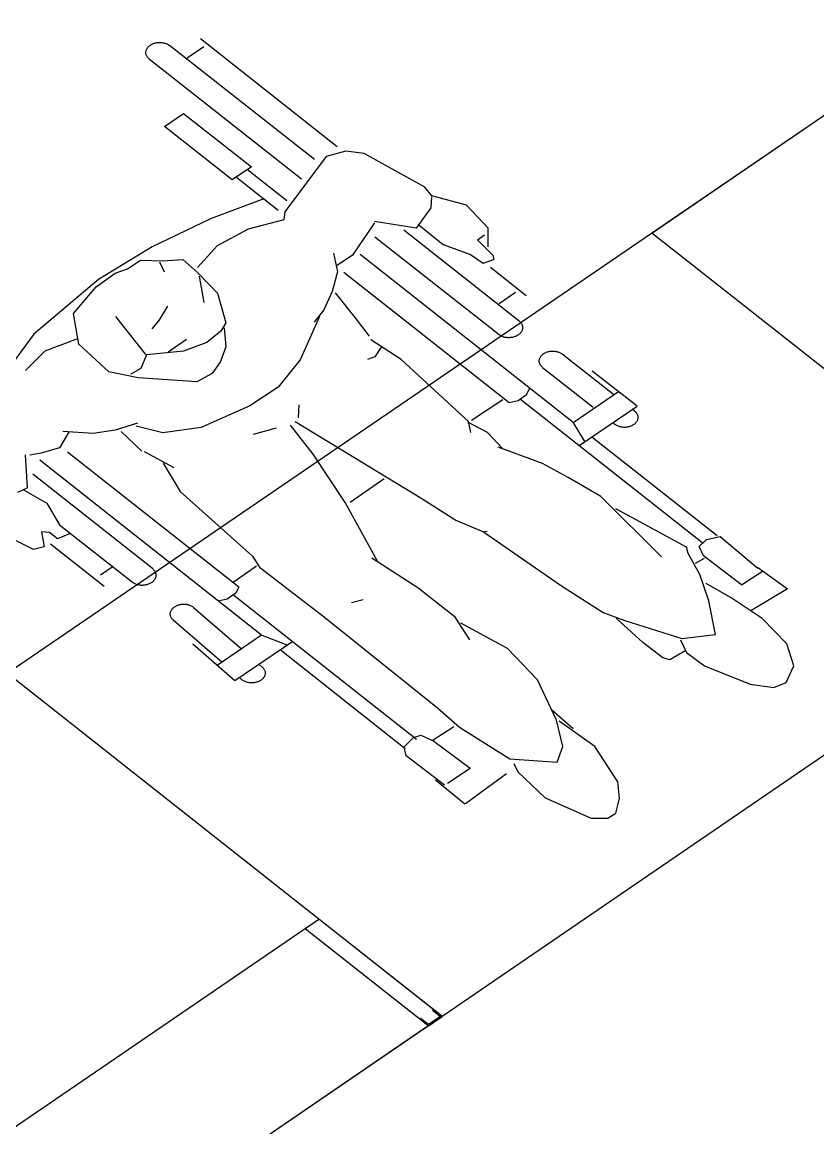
# Model space of a CAD drawing. Extents: x -68 to 264, y 51 to 115.
# Drawn here: x -27.215 to -26.235, y 78.304 to 79.666 of the extents above; entities that cross this region are included whole.
import ezdxf

# ---------------------------------------------------------------- set-up
doc = ezdxf.new("R2010")
doc.units = 0
doc.layers.get('0').update_dxf_attribs({"linetype": 'CONTINUOUS'})

msp = doc.modelspace()

# ---------------------------------------------------------------- linework, layer by layer
for p, q in [((-27.8507, 78.4421), (-25.8245, 79.827)), ((-26.44, 79.4063), (-25.8245, 79.827)), ((-26.8273, 79.5127), (-26.9956, 79.6454)), ((-27.0626, 79.6306), (-27.0624, 79.6314)), ((-27.0624, 79.6314), (-27.0621, 79.6321)), ((-27.0621, 79.6321), (-27.0618, 79.6329)), ((-27.0618, 79.6329), (-27.0614, 79.6336)), ((-27.0614, 79.6336), (-27.0609, 79.6343)), ((-27.0609, 79.6343), (-27.0604, 79.635)), ((-27.0604, 79.635), (-27.0598, 79.6357)), ((-27.0598, 79.6357), (-27.0592, 79.6363)), ((-27.0592, 79.6363), (-27.0585, 79.6369)), ((-27.0585, 79.6369), (-27.0577, 79.6375)), ((-27.0577, 79.6375), (-27.0569, 79.638)), ((-27.0569, 79.638), (-27.0561, 79.6385)), ((-27.0561, 79.6385), (-27.0552, 79.639)), ((-27.0552, 79.639), (-27.0543, 79.6394)), ((-27.0543, 79.6394), (-27.0534, 79.6398)), ((-27.0534, 79.6398), (-27.0524, 79.6401)), ((-27.0524, 79.6401), (-27.0514, 79.6404)), ((-27.0514, 79.6404), (-27.0504, 79.6407)), ((-27.0504, 79.6407), (-27.0493, 79.6409)), ((-27.0493, 79.6409), (-27.0483, 79.641)), ((-27.0483, 79.641), (-27.0472, 79.6411)), ((-27.0472, 79.6411), (-27.0462, 79.6411)), ((-27.0462, 79.6411), (-27.0451, 79.6411)), ((-27.0451, 79.6411), (-27.044, 79.6411)), ((-27.044, 79.6411), (-27.043, 79.641)), ((-27.043, 79.641), (-27.042, 79.6408)), ((-27.042, 79.6408), (-27.0409, 79.6406)), ((-27.0409, 79.6406), (-27.0399, 79.6404)), ((-27.0399, 79.6404), (-27.039, 79.6401)), ((-27.039, 79.6401), (-27.038, 79.6397)), ((-27.038, 79.6397), (-27.0371, 79.6393)), ((-27.0371, 79.6393), (-27.0362, 79.6389)), ((-27.0362, 79.6389), (-27.0354, 79.6384)), ((-27.0354, 79.6384), (-27.0346, 79.6379)), ((-27.0346, 79.6379), (-27.0339, 79.6374)), ((-26.8554, 79.4967), (-27.0339, 79.6374)), ((-26.9915, 79.6357), (-27.0119, 79.6218)), ((-27.0628, 79.6291), (-27.0627, 79.6298)), ((-27.0628, 79.6283), (-27.0628, 79.6291)), ((-27.0627, 79.6275), (-27.0628, 79.6283)), ((-27.0627, 79.6298), (-27.0626, 79.6306)), ((-27.0626, 79.6267), (-27.0627, 79.6275)), ((-27.0624, 79.626), (-27.0626, 79.6267)), ((-27.0621, 79.6252), (-27.0624, 79.626)), ((-27.0618, 79.6245), (-27.0621, 79.6252)), ((-27.0614, 79.6238), (-27.0618, 79.6245)), ((-27.0609, 79.6231), (-27.0614, 79.6238)), ((-27.0604, 79.6224), (-27.0609, 79.6231)), ((-27.0598, 79.6218), (-27.0604, 79.6224)), ((-27.0592, 79.6211), (-27.0598, 79.6218)), ((-27.0585, 79.6206), (-27.0592, 79.6211)), ((-27.0585, 79.6206), (-26.8714, 79.473)), ((-27.04, 79.5375), (-27.0163, 79.5537)), ((-27.0163, 79.5537), (-26.9329, 79.4879)), ((-26.9566, 79.4717), (-27.04, 79.5375)), ((-26.8408, 79.5006), (-26.8918, 79.4324)), ((-26.8165, 79.5073), (-26.8408, 79.5006)), ((-26.794, 79.5043), (-26.8165, 79.5073)), ((-26.7194, 79.4628), (-26.794, 79.5043)), ((-26.9329, 79.4879), (-26.9566, 79.4717)), ((-26.9377, 79.4846), (-26.8892, 79.4463)), ((-26.951, 79.4748), (-26.8998, 79.4343)), ((-26.7106, 79.4523), (-26.7194, 79.4628)), ((-26.9177, 79.4484), (-26.9834, 79.4238)), ((-26.7112, 79.4511), (-26.7118, 79.4374)), ((-26.668, 79.4408), (-26.7106, 79.4523)), ((-26.6412, 79.4124), (-26.668, 79.4408)), ((-26.8918, 79.4324), (-26.8928, 79.4225)), ((-26.7118, 79.4374), (-26.7302, 79.4124)), ((-26.9834, 79.4238), (-27.055, 79.3893)), ((-26.8928, 79.4225), (-26.937, 79.4112)), ((-26.7814, 79.419), (-26.8083, 79.379)), ((-26.7302, 79.4124), (-26.7815, 79.4206)), ((-26.7265, 79.4161), (-26.6969, 79.392)), ((-25.2889, 79.4053), (-27.3153, 78.0188)), ((-26.937, 79.4112), (-26.9749, 79.3904)), ((-26.7809, 79.4016), (-26.6279, 79.2811)), ((-26.6033, 79.2979), (-26.7453, 79.4099)), ((-26.6547, 79.3978), (-26.646, 79.4041)), ((-26.6412, 79.3891), (-26.6412, 79.4124)), ((-25.9044, 78.9842), (-26.44, 79.4063)), ((-27.055, 79.3893), (-27.121, 79.3489)), ((-26.9749, 79.3904), (-26.9992, 79.3637)), ((-26.6969, 79.392), (-26.6632, 79.3797)), ((-26.6355, 79.3792), (-26.6547, 79.3978)), ((-27.0854, 79.3624), (-27.0693, 79.373)), ((-27.0693, 79.373), (-27.0418, 79.3721)), ((-27.0418, 79.3721), (-27.0171, 79.3736)), ((-27.0171, 79.3736), (-26.9987, 79.3571)), ((-26.8317, 79.3814), (-26.8269, 79.3587)), ((-26.8083, 79.379), (-26.8273, 79.3661)), ((-26.5368, 79.1729), (-26.799, 79.3797)), ((-26.6632, 79.3797), (-26.6477, 79.3692)), ((-26.6477, 79.3692), (-26.6346, 79.3735)), ((-26.6355, 79.3792), (-26.6346, 79.3735)), ((-27.1005, 79.3569), (-27.0854, 79.3624)), ((-27.0461, 79.3708), (-27.0403, 79.3584)), ((-26.8269, 79.3587), (-26.8335, 79.3343)), ((-26.5945, 79.3291), (-26.6387, 79.364)), ((-27.121, 79.3489), (-27.2006, 79.2818)), ((-27.1239, 79.3401), (-27.1005, 79.3569)), ((-26.9987, 79.3571), (-26.9746, 79.3323)), ((-26.9909, 79.3208), (-26.9969, 79.3533)), ((-26.8189, 79.358), (-26.6156, 79.1977)), ((-27.1519, 79.3071), (-27.1239, 79.3401)), ((-26.9746, 79.3323), (-26.9644, 79.2958)), ((-26.8335, 79.3343), (-26.8436, 79.3115)), ((-26.8033, 79.3), (-26.8294, 79.3327)), ((-26.6077, 79.3331), (-26.628, 79.3191)), ((-27.1455, 79.2692), (-27.1519, 79.3071)), ((-27.0361, 79.3162), (-27.047, 79.2985)), ((-26.8436, 79.3115), (-26.8558, 79.2966)), ((-27.063, 79.2565), (-27.0996, 79.3034)), ((-27.047, 79.2985), (-27.0556, 79.2881)), ((-26.9644, 79.2958), (-26.9705, 79.2852)), ((-26.8492, 79.3036), (-26.873, 79.2502)), ((-26.7873, 79.2792), (-26.8033, 79.3)), ((-26.6033, 79.2979), (-26.6026, 79.2973)), ((-26.6026, 79.2973), (-26.602, 79.2967)), ((-26.602, 79.2967), (-26.6014, 79.2961)), ((-26.6014, 79.2961), (-26.6009, 79.2954)), ((-26.6009, 79.2954), (-26.6004, 79.2947)), ((-26.6004, 79.2947), (-26.6, 79.294)), ((-26.6, 79.294), (-26.5997, 79.2933)), ((-26.5997, 79.2933), (-26.5994, 79.2925)), ((-26.5994, 79.2925), (-26.5992, 79.2917)), ((-26.5992, 79.2917), (-26.5991, 79.291)), ((-26.5991, 79.291), (-26.599, 79.2902)), ((-27.2006, 79.2818), (-27.2348, 79.2351)), ((-26.9705, 79.2852), (-26.9877, 79.2713)), ((-26.9666, 79.2896), (-26.9642, 79.2662)), ((-26.6272, 79.2805), (-26.6279, 79.2811)), ((-26.6264, 79.28), (-26.6272, 79.2805)), ((-26.6256, 79.2795), (-26.6264, 79.28)), ((-26.6247, 79.2791), (-26.6256, 79.2795)), ((-26.6238, 79.2787), (-26.6247, 79.2791)), ((-26.6229, 79.2784), (-26.6238, 79.2787)), ((-26.6219, 79.2781), (-26.6229, 79.2784)), ((-26.6209, 79.2778), (-26.6219, 79.2781)), ((-26.6199, 79.2776), (-26.6209, 79.2778)), ((-26.6188, 79.2775), (-26.6199, 79.2776)), ((-26.6178, 79.2774), (-26.6188, 79.2775)), ((-26.6167, 79.2773), (-26.6178, 79.2774)), ((-26.6156, 79.2773), (-26.6167, 79.2773)), ((-26.6146, 79.2774), (-26.6156, 79.2773)), ((-26.6135, 79.2774), (-26.6146, 79.2774)), ((-26.6125, 79.2776), (-26.6135, 79.2774)), ((-26.6114, 79.2778), (-26.6125, 79.2776)), ((-26.6104, 79.278), (-26.6114, 79.2778)), ((-26.6094, 79.2783), (-26.6104, 79.278)), ((-26.6084, 79.2787), (-26.6094, 79.2783)), ((-26.6075, 79.279), (-26.6084, 79.2787)), ((-26.6066, 79.2795), (-26.6075, 79.279)), ((-26.6057, 79.2799), (-26.6066, 79.2795)), ((-26.6049, 79.2804), (-26.6057, 79.2799)), ((-26.6041, 79.281), (-26.6049, 79.2804)), ((-26.6033, 79.2815), (-26.6041, 79.281)), ((-26.6026, 79.2821), (-26.6033, 79.2815)), ((-26.602, 79.2828), (-26.6026, 79.2821)), ((-26.6014, 79.2834), (-26.602, 79.2828)), ((-26.6009, 79.2841), (-26.6014, 79.2834)), ((-26.6004, 79.2848), (-26.6009, 79.2841)), ((-26.6, 79.2856), (-26.6004, 79.2848)), ((-26.5997, 79.2863), (-26.6, 79.2856)), ((-26.5994, 79.2871), (-26.5997, 79.2863)), ((-26.5992, 79.2879), (-26.5994, 79.2871)), ((-26.5991, 79.2886), (-26.5992, 79.2879)), ((-26.599, 79.2894), (-26.5991, 79.2886)), ((-26.599, 79.2902), (-26.599, 79.2894)), ((-27.1869, 79.261), (-27.1467, 79.2765)), ((-27.1085, 79.2355), (-27.1455, 79.2692)), ((-27.0127, 79.275), (-27.0352, 79.2594)), ((-26.9877, 79.2713), (-27.0164, 79.2606)), ((-26.9642, 79.2662), (-26.9711, 79.2482)), ((-26.7487, 79.2505), (-26.7858, 79.2748)), ((-26.7731, 79.2657), (-26.7808, 79.2539)), ((-27.2108, 79.2371), (-27.1869, 79.261)), ((-27.0619, 79.2563), (-27.0692, 79.2393)), ((-27.0164, 79.2606), (-27.0619, 79.2563)), ((-26.873, 79.2502), (-26.9001, 79.2163)), ((-26.7808, 79.2539), (-26.7901, 79.2504)), ((-26.6657, 79.1739), (-26.7487, 79.2505)), ((-26.5785, 79.2498), (-26.5783, 79.2506)), ((-26.5785, 79.2491), (-26.5785, 79.2498)), ((-26.5783, 79.2506), (-26.5781, 79.2514)), ((-26.5781, 79.2514), (-26.5779, 79.2521)), ((-26.5779, 79.2521), (-26.5775, 79.2528)), ((-26.5775, 79.2528), (-26.5771, 79.2535)), ((-26.5771, 79.2535), (-26.5767, 79.2542)), ((-26.5767, 79.2542), (-26.5762, 79.2549)), ((-26.5762, 79.2549), (-26.5756, 79.2555)), ((-26.5756, 79.2555), (-26.575, 79.2562)), ((-26.575, 79.2562), (-26.5743, 79.2567)), ((-26.5743, 79.2567), (-26.5736, 79.2573)), ((-26.5736, 79.2573), (-26.5728, 79.2578)), ((-26.5728, 79.2578), (-26.572, 79.2583)), ((-26.572, 79.2583), (-26.5712, 79.2588)), ((-26.5712, 79.2588), (-26.5703, 79.2592)), ((-26.5703, 79.2592), (-26.5694, 79.2596)), ((-26.5694, 79.2596), (-26.5684, 79.2599)), ((-26.5684, 79.2599), (-26.5674, 79.2602)), ((-26.5674, 79.2602), (-26.5664, 79.2604)), ((-26.5664, 79.2604), (-26.5654, 79.2606)), ((-26.5654, 79.2606), (-26.5644, 79.2607)), ((-26.5644, 79.2607), (-26.5634, 79.2608)), ((-26.5634, 79.2608), (-26.5623, 79.2609)), ((-26.5623, 79.2609), (-26.5613, 79.2609)), ((-26.5613, 79.2609), (-26.5603, 79.2608)), ((-26.5603, 79.2608), (-26.5593, 79.2607)), ((-26.5593, 79.2607), (-26.5582, 79.2605)), ((-26.5582, 79.2605), (-26.5572, 79.2604)), ((-26.5572, 79.2604), (-26.5563, 79.2601)), ((-26.5563, 79.2601), (-26.5553, 79.2598)), ((-26.5553, 79.2598), (-26.5544, 79.2595)), ((-26.5544, 79.2595), (-26.5535, 79.2591)), ((-26.5535, 79.2591), (-26.5527, 79.2587)), ((-26.5527, 79.2587), (-26.5519, 79.2582)), ((-26.5519, 79.2582), (-26.5511, 79.2577)), ((-26.5511, 79.2577), (-26.5504, 79.2572)), ((-26.4868, 79.2071), (-26.5504, 79.2572)), ((-27.0692, 79.2393), (-27.0813, 79.2324)), ((-26.9711, 79.2482), (-26.9813, 79.2334)), ((-26.5785, 79.2483), (-26.5785, 79.2491)), ((-26.5785, 79.2476), (-26.5785, 79.2483)), ((-26.5783, 79.2468), (-26.5785, 79.2476)), ((-26.5781, 79.2461), (-26.5783, 79.2468)), ((-26.5779, 79.2454), (-26.5781, 79.2461)), ((-26.5775, 79.2446), (-26.5779, 79.2454)), ((-26.5772, 79.2439), (-26.5775, 79.2446)), ((-26.5767, 79.2433), (-26.5772, 79.2439)), ((-26.5762, 79.2426), (-26.5767, 79.2433)), ((-26.5756, 79.242), (-26.5762, 79.2426)), ((-26.575, 79.2414), (-26.5756, 79.242)), ((-26.5743, 79.2408), (-26.575, 79.2414)), ((-26.5743, 79.2408), (-26.5122, 79.1918)), ((-26.4579, 79.1931), (-26.5132, 79.2361)), ((-27.0722, 79.2277), (-27.1085, 79.2355)), ((-27, 79.2229), (-27.0722, 79.2277)), ((-26.9813, 79.2334), (-27, 79.2229)), ((-26.9001, 79.2163), (-26.935, 79.1934)), ((-26.5941, 79.2072), (-26.5902, 79.215)), ((-26.5368, 79.1729), (-26.481, 79.2111)), ((-26.6235, 79.2008), (-26.6619, 79.1753)), ((-26.6156, 79.1977), (-26.6046, 79.1999)), ((-26.6046, 79.1999), (-26.5941, 79.2072)), ((-26.6014, 79.2016), (-26.3766, 79.0243)), ((-26.935, 79.1934), (-26.9949, 79.1666)), ((-26.875, 79.1786), (-26.8741, 79.1945)), ((-26.5293, 79.1444), (-26.4579, 79.1931)), ((-26.4612, 79.1869), (-26.4642, 79.1892)), ((-26.4612, 79.1869), (-26.4605, 79.1863)), ((-26.4605, 79.1863), (-26.4599, 79.1857)), ((-26.4599, 79.1857), (-26.4593, 79.1851)), ((-26.4593, 79.1851), (-26.4588, 79.1845)), ((-26.4588, 79.1845), (-26.4584, 79.1838)), ((-26.4584, 79.1838), (-26.458, 79.1831)), ((-26.458, 79.1831), (-26.4577, 79.1824)), ((-26.4577, 79.1824), (-26.4574, 79.1816)), ((-26.4574, 79.1816), (-26.4572, 79.1809)), ((-27.0733, 79.1721), (-27.1006, 79.1634)), ((-27.042, 79.1601), (-27.0748, 79.1684)), ((-26.8568, 79.1338), (-26.8849, 79.1694)), ((-26.8789, 79.1742), (-26.7229, 79.0793)), ((-26.6421, 79.1607), (-26.6666, 79.1733)), ((-26.6627, 79.1607), (-26.6657, 79.1739)), ((-26.5369, 79.1726), (-26.5227, 79.1494)), ((-26.4871, 79.1721), (-26.4852, 79.1705)), ((-26.4844, 79.17), (-26.4852, 79.1705)), ((-26.4837, 79.1695), (-26.4844, 79.17)), ((-26.4829, 79.169), (-26.4837, 79.1695)), ((-26.482, 79.1686), (-26.4829, 79.169)), ((-26.4811, 79.1682), (-26.482, 79.1686)), ((-26.4802, 79.1679), (-26.4811, 79.1682)), ((-26.4793, 79.1676), (-26.4802, 79.1679)), ((-26.4671, 79.1678), (-26.4681, 79.1676)), ((-26.4662, 79.1682), (-26.4671, 79.1678)), ((-26.4653, 79.1685), (-26.4662, 79.1682)), ((-26.4644, 79.1689), (-26.4653, 79.1685)), ((-26.4635, 79.1694), (-26.4644, 79.1689)), ((-26.4627, 79.1699), (-26.4635, 79.1694)), ((-26.4619, 79.1704), (-26.4627, 79.1699)), ((-26.4612, 79.171), (-26.4619, 79.1704)), ((-26.4606, 79.1716), (-26.4612, 79.171)), ((-26.4599, 79.1722), (-26.4606, 79.1716)), ((-26.4594, 79.1728), (-26.4599, 79.1722)), ((-26.4589, 79.1735), (-26.4594, 79.1728)), ((-26.4584, 79.1742), (-26.4589, 79.1735)), ((-26.458, 79.1749), (-26.4584, 79.1742)), ((-26.4577, 79.1756), (-26.458, 79.1749)), ((-26.4574, 79.1764), (-26.4577, 79.1756)), ((-26.4572, 79.1771), (-26.4574, 79.1764)), ((-26.4572, 79.1809), (-26.4571, 79.1801)), ((-26.4571, 79.1779), (-26.4572, 79.1771)), ((-26.4571, 79.1801), (-26.457, 79.1794)), ((-26.457, 79.1786), (-26.4571, 79.1779)), ((-26.457, 79.1794), (-26.457, 79.1786)), ((-27.1572, 79.1616), (-27.1693, 79.1417)), ((-27.1278, 79.1592), (-27.1651, 79.1618)), ((-27.1006, 79.1634), (-27.1278, 79.1592)), ((-27.0932, 79.1617), (-27.0679, 79.1377)), ((-26.9949, 79.1666), (-27.042, 79.1601)), ((-26.9305, 79.1585), (-26.9021, 79.1663)), ((-26.6232, 79.1406), (-26.6421, 79.1607)), ((-26.3596, 79.0334), (-26.5138, 79.155)), ((-26.4783, 79.1674), (-26.4793, 79.1676)), ((-26.4773, 79.1672), (-26.4783, 79.1674)), ((-26.4763, 79.167), (-26.4773, 79.1672)), ((-26.4753, 79.1669), (-26.4763, 79.167)), ((-26.4742, 79.1669), (-26.4753, 79.1669)), ((-26.4732, 79.1669), (-26.4742, 79.1669)), ((-26.4722, 79.1669), (-26.4732, 79.1669)), ((-26.4711, 79.167), (-26.4722, 79.1669)), ((-26.4701, 79.1671), (-26.4711, 79.167)), ((-26.4691, 79.1673), (-26.4701, 79.1671)), ((-26.4681, 79.1676), (-26.4691, 79.1673)), ((-27.1693, 79.1417), (-27.1917, 79.1352)), ((-26.5746, 79.1223), (-26.629, 79.1423)), ((-27.2116, 79.1329), (-27.2088, 79.0925)), ((-27.1917, 79.1352), (-27.2055, 79.1327)), ((-27.1592, 79.1367), (-26.9482, 78.9703)), ((-27.0649, 79.137), (-27.0284, 79.1176)), ((-26.8175, 79.0745), (-26.8568, 79.1338)), ((-26.9203, 78.9108), (-27.1933, 79.1263)), ((-27.0417, 79.1228), (-27.0204, 79.0878)), ((-26.5427, 79.1053), (-26.5746, 79.1223)), ((-27.0547, 78.9928), (-27.202, 79.1091)), ((-26.7693, 79.1034), (-26.8113, 79.0743)), ((-26.5027, 79.0816), (-26.5427, 79.1053)), ((-27.2206, 79.087), (-27.2088, 79.0925)), ((-27.2135, 79.09), (-27.1848, 79.0733)), ((-27.0204, 79.0878), (-26.9315, 79.0081)), ((-27.1848, 79.0733), (-27.1686, 79.046)), ((-26.7776, 79.0021), (-26.8175, 79.0745)), ((-26.7229, 79.0793), (-26.6812, 79.0525)), ((-26.4278, 79.0073), (-26.5027, 79.0816)), ((-26.3971, 79.0194), (-26.4844, 79.0665)), ((-27.1691, 79.0468), (-27.0794, 78.976)), ((-26.6812, 79.0525), (-26.6472, 79.038)), ((-27.2011, 79.0166), (-27.2476, 79.0397)), ((-27.1914, 79.0381), (-27.1881, 79.0197)), ((-27.1814, 79.0375), (-27.1914, 79.0381)), ((-27.1718, 79.0296), (-27.1814, 79.0375)), ((-27.1559, 79.0362), (-27.1718, 79.0296)), ((-26.6472, 79.038), (-26.6428, 79.0389)), ((-26.6472, 79.038), (-26.5509, 78.9716)), ((-26.3727, 79.0287), (-26.3559, 79.0326)), ((-26.3559, 79.0326), (-26.3093, 78.9932)), ((-27.1881, 79.0197), (-27.2011, 79.0166)), ((-27.114, 78.9708), (-27.1801, 79.0229)), ((-26.395, 79.0115), (-26.3971, 79.0194)), ((-26.3815, 79.0203), (-26.3727, 79.0287)), ((-26.3764, 79.0086), (-26.3815, 79.0203)), ((-26.9315, 79.0081), (-26.9229, 78.9947)), ((-26.728, 78.9693), (-26.7847, 79.0057)), ((-26.3809, 78.9855), (-26.395, 79.0115)), ((-26.3863, 78.9994), (-26.375, 79.0056)), ((-26.3295, 78.9729), (-26.3764, 79.0086)), ((-27.1029, 78.9955), (-27.1186, 78.9848)), ((-27.0547, 78.9928), (-27.054, 78.9923)), ((-27.054, 78.9923), (-27.0534, 78.9916)), ((-27.0534, 78.9916), (-27.0528, 78.991)), ((-27.0528, 78.991), (-27.0523, 78.9903)), ((-26.9266, 78.996), (-26.9554, 78.9758)), ((-26.9229, 78.9947), (-26.8429, 78.9331)), ((-26.3099, 78.9946), (-26.2729, 78.9681)), ((-27.054, 78.9771), (-27.0547, 78.9765)), ((-27.0534, 78.9777), (-27.054, 78.9771)), ((-27.0528, 78.9784), (-27.0534, 78.9777)), ((-27.0523, 78.9791), (-27.0528, 78.9784)), ((-27.0523, 78.9903), (-27.0518, 78.9896)), ((-27.0518, 78.9798), (-27.0523, 78.9791)), ((-27.0518, 78.9896), (-27.0514, 78.9889)), ((-27.0514, 78.9805), (-27.0518, 78.9798)), ((-27.0514, 78.9889), (-27.0511, 78.9882)), ((-27.0511, 78.9812), (-27.0514, 78.9805)), ((-27.0511, 78.9882), (-27.0508, 78.9874)), ((-27.0508, 78.982), (-27.0511, 78.9812)), ((-27.0508, 78.9874), (-27.0506, 78.9867)), ((-27.0506, 78.9828), (-27.0508, 78.982)), ((-27.0506, 78.9867), (-27.0505, 78.9859)), ((-27.0505, 78.9836), (-27.0506, 78.9828)), ((-27.0505, 78.9859), (-27.0504, 78.9851)), ((-27.0504, 78.9843), (-27.0505, 78.9836)), ((-27.0504, 78.9851), (-27.0504, 78.9843)), ((-26.3699, 78.9533), (-26.3809, 78.9855)), ((-26.3295, 78.9729), (-26.3038, 78.9899)), ((-27.0786, 78.9754), (-27.0794, 78.976)), ((-27.0778, 78.9749), (-27.0786, 78.9754)), ((-27.077, 78.9745), (-27.0778, 78.9749)), ((-27.0761, 78.974), (-27.077, 78.9745)), ((-27.0752, 78.9736), (-27.0761, 78.974)), ((-27.0743, 78.9733), (-27.0752, 78.9736)), ((-27.0733, 78.973), (-27.0743, 78.9733)), ((-27.0723, 78.9727), (-27.0733, 78.973)), ((-27.0713, 78.9725), (-27.0723, 78.9727)), ((-27.0702, 78.9724), (-27.0713, 78.9725)), ((-27.0692, 78.9723), (-27.0702, 78.9724)), ((-27.0681, 78.9722), (-27.0692, 78.9723)), ((-27.0671, 78.9722), (-27.0681, 78.9722)), ((-27.066, 78.9723), (-27.0671, 78.9722)), ((-27.0649, 78.9724), (-27.066, 78.9723)), ((-27.0639, 78.9725), (-27.0649, 78.9724)), ((-27.0628, 78.9727), (-27.0639, 78.9725)), ((-27.0618, 78.9729), (-27.0628, 78.9727)), ((-27.0608, 78.9732), (-27.0618, 78.9729)), ((-27.0598, 78.9736), (-27.0608, 78.9732)), ((-27.0589, 78.9739), (-27.0598, 78.9736)), ((-27.058, 78.9744), (-27.0589, 78.9739)), ((-27.0571, 78.9748), (-27.058, 78.9744)), ((-27.0563, 78.9753), (-27.0571, 78.9748)), ((-27.0555, 78.9759), (-27.0563, 78.9753)), ((-27.0547, 78.9765), (-27.0555, 78.9759)), ((-26.9482, 78.9703), (-26.9521, 78.9624)), ((-26.682, 78.9329), (-26.728, 78.9693)), ((-26.5509, 78.9716), (-26.4997, 78.9387)), ((-26.3422, 78.9567), (-26.3729, 78.9745)), ((-26.2729, 78.9681), (-26.3181, 78.9407)), ((-26.9627, 78.9552), (-26.9737, 78.9529)), ((-26.9521, 78.9624), (-26.9627, 78.9552)), ((-26.9546, 78.9602), (-26.7298, 78.7828)), ((-26.8096, 78.9511), (-26.7954, 78.955)), ((-26.3613, 78.9118), (-26.3699, 78.9533)), ((-26.3041, 78.9315), (-26.3422, 78.9567)), ((-27.0328, 78.9373), (-27.0327, 78.9381)), ((-27.0328, 78.9365), (-27.0328, 78.9373)), ((-27.0327, 78.9357), (-27.0328, 78.9365)), ((-27.0327, 78.9381), (-27.0326, 78.9388)), ((-27.0326, 78.9388), (-27.0323, 78.9396)), ((-27.0323, 78.9396), (-27.0321, 78.9404)), ((-27.0321, 78.9404), (-27.0317, 78.9411)), ((-27.0317, 78.9411), (-27.0313, 78.9418)), ((-27.0313, 78.9418), (-27.0309, 78.9425)), ((-27.0309, 78.9425), (-27.0303, 78.9432)), ((-27.0303, 78.9432), (-27.0298, 78.9439)), ((-27.0298, 78.9439), (-27.0291, 78.9445)), ((-27.0291, 78.9445), (-27.0284, 78.9451)), ((-27.0284, 78.9451), (-27.0277, 78.9457)), ((-27.0277, 78.9457), (-27.0269, 78.9462)), ((-27.0269, 78.9462), (-27.026, 78.9467)), ((-27.026, 78.9467), (-27.0252, 78.9471)), ((-27.0252, 78.9471), (-27.0242, 78.9475)), ((-27.0242, 78.9475), (-27.0233, 78.9479)), ((-27.0233, 78.9479), (-27.0223, 78.9482)), ((-27.0223, 78.9482), (-27.0213, 78.9485)), ((-27.0213, 78.9485), (-27.0203, 78.9487)), ((-27.0203, 78.9487), (-27.0193, 78.9489)), ((-27.0193, 78.9489), (-27.0182, 78.949)), ((-27.0182, 78.949), (-27.0172, 78.9491)), ((-27.0172, 78.9491), (-27.0161, 78.9491)), ((-27.0161, 78.9491), (-27.015, 78.9491)), ((-27.015, 78.9491), (-27.014, 78.949)), ((-27.014, 78.949), (-27.0129, 78.9489)), ((-27.0129, 78.9489), (-27.0119, 78.9487)), ((-27.0119, 78.9487), (-27.0109, 78.9485)), ((-27.0109, 78.9485), (-27.0099, 78.9482)), ((-27.0099, 78.9482), (-27.009, 78.9479)), ((-27.009, 78.9479), (-27.0081, 78.9475)), ((-27.0081, 78.9475), (-27.0072, 78.9471)), ((-27.0072, 78.9471), (-27.0064, 78.9466)), ((-27.0064, 78.9466), (-27.0056, 78.9461)), ((-27.0056, 78.9461), (-27.0048, 78.9456)), ((-27.0048, 78.9456), (-27.0041, 78.945)), ((-27.0041, 78.945), (-26.9452, 78.8939)), ((-26.4997, 78.9387), (-26.473, 78.9291)), ((-27.0325, 78.935), (-27.0327, 78.9357)), ((-27.0323, 78.9342), (-27.0325, 78.935)), ((-27.0321, 78.9335), (-27.0323, 78.9342)), ((-27.0317, 78.9327), (-27.0321, 78.9335)), ((-27.0313, 78.932), (-27.0317, 78.9327)), ((-27.0308, 78.9314), (-27.0313, 78.932)), ((-27.0303, 78.9307), (-27.0308, 78.9314)), ((-27.0297, 78.9301), (-27.0303, 78.9307)), ((-27.0291, 78.9295), (-27.0297, 78.9301)), ((-26.9691, 78.8774), (-27.0291, 78.9295)), ((-26.8429, 78.9331), (-26.7038, 78.8213)), ((-26.6638, 78.9051), (-26.682, 78.9329)), ((-26.6176, 78.8945), (-26.675, 78.9256)), ((-26.4511, 78.9017), (-26.4836, 78.9317)), ((-26.473, 78.9291), (-26.4031, 78.9069)), ((-26.2736, 78.9), (-26.3041, 78.9315)), ((-26.9203, 78.9108), (-26.975, 78.8734)), ((-26.9199, 78.9108), (-26.8893, 78.8988)), ((-26.4031, 78.9069), (-26.3613, 78.9118)), ((-26.9534, 78.8544), (-27.0049, 78.8998)), ((-26.882, 78.9032), (-26.9534, 78.8544)), ((-26.4265, 78.8828), (-26.4511, 78.9017)), ((-26.4044, 78.9051), (-26.397, 78.8896)), ((-26.2652, 78.873), (-26.2736, 78.9)), ((-26.7434, 78.771), (-26.8975, 78.8926)), ((-26.5808, 78.8558), (-26.6176, 78.8945)), ((-26.4177, 78.8803), (-26.4265, 78.8828)), ((-26.3982, 78.8921), (-26.4177, 78.8803)), ((-26.397, 78.8896), (-26.3749, 78.8731)), ((-26.9234, 78.8749), (-26.9196, 78.8716)), ((-26.9196, 78.8716), (-26.919, 78.871)), ((-26.919, 78.871), (-26.9184, 78.8704)), ((-26.9184, 78.8704), (-26.9178, 78.8697)), ((-26.9178, 78.8697), (-26.9174, 78.869)), ((-26.9174, 78.869), (-26.917, 78.8683)), ((-26.917, 78.8683), (-26.9166, 78.8676)), ((-26.3749, 78.8731), (-26.3189, 78.8505)), ((-26.2743, 78.8524), (-26.2652, 78.873)), ((-26.6981, 78.4411), (-27.2336, 78.8639)), ((-26.9446, 78.856), (-26.9474, 78.8585)), ((-26.9439, 78.8555), (-26.9446, 78.856)), ((-26.9431, 78.8549), (-26.9439, 78.8555)), ((-26.9423, 78.8544), (-26.9431, 78.8549)), ((-26.9415, 78.854), (-26.9423, 78.8544)), ((-26.9226, 78.8544), (-26.9235, 78.8539)), ((-26.9218, 78.8549), (-26.9226, 78.8544)), ((-26.921, 78.8554), (-26.9218, 78.8549)), ((-26.9203, 78.856), (-26.921, 78.8554)), ((-26.9196, 78.8566), (-26.9203, 78.856)), ((-26.9189, 78.8572), (-26.9196, 78.8566)), ((-26.9183, 78.8579), (-26.9189, 78.8572)), ((-26.9178, 78.8585), (-26.9183, 78.8579)), ((-26.9173, 78.8592), (-26.9178, 78.8585)), ((-26.9169, 78.86), (-26.9173, 78.8592)), ((-26.9166, 78.8607), (-26.9169, 78.86)), ((-26.9166, 78.8676), (-26.9163, 78.8669)), ((-26.9163, 78.8615), (-26.9166, 78.8607)), ((-26.9163, 78.8669), (-26.9161, 78.8661)), ((-26.9161, 78.8622), (-26.9163, 78.8615)), ((-26.9161, 78.8661), (-26.916, 78.8653)), ((-26.916, 78.863), (-26.9161, 78.8622)), ((-26.916, 78.8653), (-26.9159, 78.8646)), ((-26.9159, 78.8638), (-26.916, 78.863)), ((-26.9159, 78.8646), (-26.9159, 78.8638)), ((-26.5572, 78.8063), (-26.5808, 78.8558)), ((-26.9406, 78.8536), (-26.9415, 78.854)), ((-26.9397, 78.8532), (-26.9406, 78.8536)), ((-26.9387, 78.8529), (-26.9397, 78.8532)), ((-26.9378, 78.8526), (-26.9387, 78.8529)), ((-26.9368, 78.8524), (-26.9378, 78.8526)), ((-26.9357, 78.8522), (-26.9368, 78.8524)), ((-26.9347, 78.8521), (-26.9357, 78.8522)), ((-26.9336, 78.852), (-26.9347, 78.8521)), ((-26.9326, 78.852), (-26.9336, 78.852)), ((-26.9315, 78.852), (-26.9326, 78.852)), ((-26.9305, 78.8521), (-26.9315, 78.852)), ((-26.9294, 78.8522), (-26.9305, 78.8521)), ((-26.9284, 78.8524), (-26.9294, 78.8522)), ((-26.9274, 78.8526), (-26.9284, 78.8524)), ((-26.9264, 78.8529), (-26.9274, 78.8526)), ((-26.9254, 78.8532), (-26.9264, 78.8529)), ((-26.9244, 78.8535), (-26.9254, 78.8532)), ((-26.9235, 78.8539), (-26.9244, 78.8535)), ((-26.3189, 78.8505), (-26.2895, 78.8463)), ((-26.2895, 78.8463), (-26.2743, 78.8524)), ((-26.7038, 78.8213), (-26.6765, 78.7974)), ((-26.5368, 78.7956), (-26.5631, 78.8186)), ((-26.5494, 78.7736), (-26.5572, 78.8063)), ((-26.5101, 78.7737), (-26.5541, 78.8051)), ((-26.7321, 78.7853), (-26.7241, 78.7878)), ((-26.7241, 78.7878), (-26.7101, 78.781)), ((-26.709, 78.7817), (-26.6835, 78.7982)), ((-26.6765, 78.7974), (-26.6146, 78.7586)), ((-26.7446, 78.7731), (-26.7332, 78.7849)), ((-26.7424, 78.7622), (-26.7446, 78.7731)), ((-26.6636, 78.7467), (-26.7101, 78.781)), ((-26.5563, 78.7543), (-26.5494, 78.7736)), ((-26.4817, 78.7301), (-26.5101, 78.7737)), ((-26.6952, 78.726), (-26.7424, 78.7622)), ((-26.6636, 78.7467), (-26.6915, 78.7279)), ((-26.6146, 78.7586), (-26.5563, 78.7543)), ((-26.6098, 78.7529), (-26.6049, 78.7426)), ((-26.6701, 78.7028), (-26.7063, 78.7322)), ((-26.6691, 78.7033), (-26.6189, 78.7404)), ((-26.6049, 78.7426), (-26.5713, 78.7105)), ((-26.4797, 78.7097), (-26.4817, 78.7301)), ((-26.5713, 78.7105), (-26.5145, 78.6854)), ((-26.4843, 78.6915), (-26.4797, 78.7097)), ((-26.4939, 78.6853), (-26.4843, 78.6915)), ((-26.5145, 78.6854), (-26.4939, 78.6853)), ((-27.4671, 78.1389), (-26.8499, 78.561)), ((-26.8668, 78.5494), (-26.8499, 78.561)), ((-26.6988, 78.4417), (-26.8499, 78.561)), ((-26.8668, 78.5494), (-26.7157, 78.4302)), ((-26.7088, 78.4496), (-26.7098, 78.4489)), ((-26.7098, 78.4489), (-26.7, 78.4412)), ((-26.7247, 78.4387), (-26.7257, 78.438)), ((-26.7149, 78.431), (-26.7247, 78.4387)), ((-26.7192, 78.4267), (-26.6981, 78.4411)), ((-26.7, 78.4412), (-26.7149, 78.431)), ((-26.7141, 78.4301), (-26.6989, 78.4405)), ((-26.6989, 78.4405), (-26.6989, 78.4406)), ((-26.6989, 78.4406), (-26.6988, 78.4406)), ((-26.6987, 78.4416), (-26.6988, 78.4417)), ((-26.6988, 78.4417), (-26.6988, 78.4417)), ((-26.6988, 78.4406), (-26.6988, 78.4407)), ((-26.6988, 78.4407), (-26.6987, 78.4407)), ((-26.6986, 78.4415), (-26.6987, 78.4416)), ((-26.6987, 78.4416), (-26.6987, 78.4416)), ((-26.6987, 78.4416), (-26.6987, 78.4416)), ((-26.6987, 78.4407), (-26.6987, 78.4408)), ((-26.6987, 78.4408), (-26.6986, 78.4408)), ((-26.6987, 78.4407), (-26.6987, 78.4407)), ((-26.6986, 78.4414), (-26.6986, 78.4415)), ((-26.6986, 78.4415), (-26.6986, 78.4415)), ((-26.6986, 78.4413), (-26.6986, 78.4414)), ((-26.6986, 78.4414), (-26.6986, 78.4414)), ((-26.6985, 78.4413), (-26.6986, 78.4413)), ((-26.6986, 78.4409), (-26.6986, 78.441)), ((-26.6986, 78.441), (-26.6985, 78.441)), ((-26.6986, 78.4408), (-26.6986, 78.4409)), ((-26.6986, 78.4409), (-26.6986, 78.4409)), ((-26.6985, 78.4412), (-26.6985, 78.4413)), ((-26.6985, 78.4411), (-26.6985, 78.4412)), ((-26.6985, 78.4412), (-26.6985, 78.4412)), ((-26.6985, 78.441), (-26.6985, 78.4411)), ((-26.7192, 78.4267), (-27.2941, 78.0333)), ((-26.7157, 78.4302), (-26.7157, 78.4301)), ((-26.7157, 78.4301), (-26.7156, 78.4301)), ((-26.7156, 78.4301), (-26.7156, 78.4301)), ((-26.7156, 78.4301), (-26.7155, 78.43)), ((-26.7155, 78.43), (-26.7155, 78.43)), ((-26.7155, 78.43), (-26.7154, 78.43)), ((-26.7154, 78.43), (-26.7153, 78.43)), ((-26.7153, 78.43), (-26.7153, 78.4299)), ((-26.7153, 78.4299), (-26.7152, 78.4299)), ((-26.7152, 78.4299), (-26.7151, 78.4299)), ((-26.7151, 78.4299), (-26.715, 78.4299)), ((-26.715, 78.4299), (-26.715, 78.4299)), ((-26.715, 78.4299), (-26.7149, 78.4299)), ((-26.7149, 78.4299), (-26.7148, 78.4299)), ((-26.7148, 78.4299), (-26.7148, 78.4299)), ((-26.7148, 78.4299), (-26.7147, 78.4299)), ((-26.7147, 78.4299), (-26.7146, 78.4299)), ((-26.7146, 78.4299), (-26.7145, 78.43)), ((-26.7146, 78.4299), (-26.7146, 78.4299)), ((-26.7145, 78.43), (-26.7144, 78.43)), ((-26.7144, 78.43), (-26.7144, 78.43)), ((-26.7144, 78.43), (-26.7143, 78.43)), ((-26.7143, 78.43), (-26.7142, 78.4301)), ((-26.7142, 78.4301), (-26.7142, 78.4301)), ((-26.7142, 78.4301), (-26.7141, 78.4301))]:
    msp.add_line(p, q)

doc.saveas('drawing.dxf')
